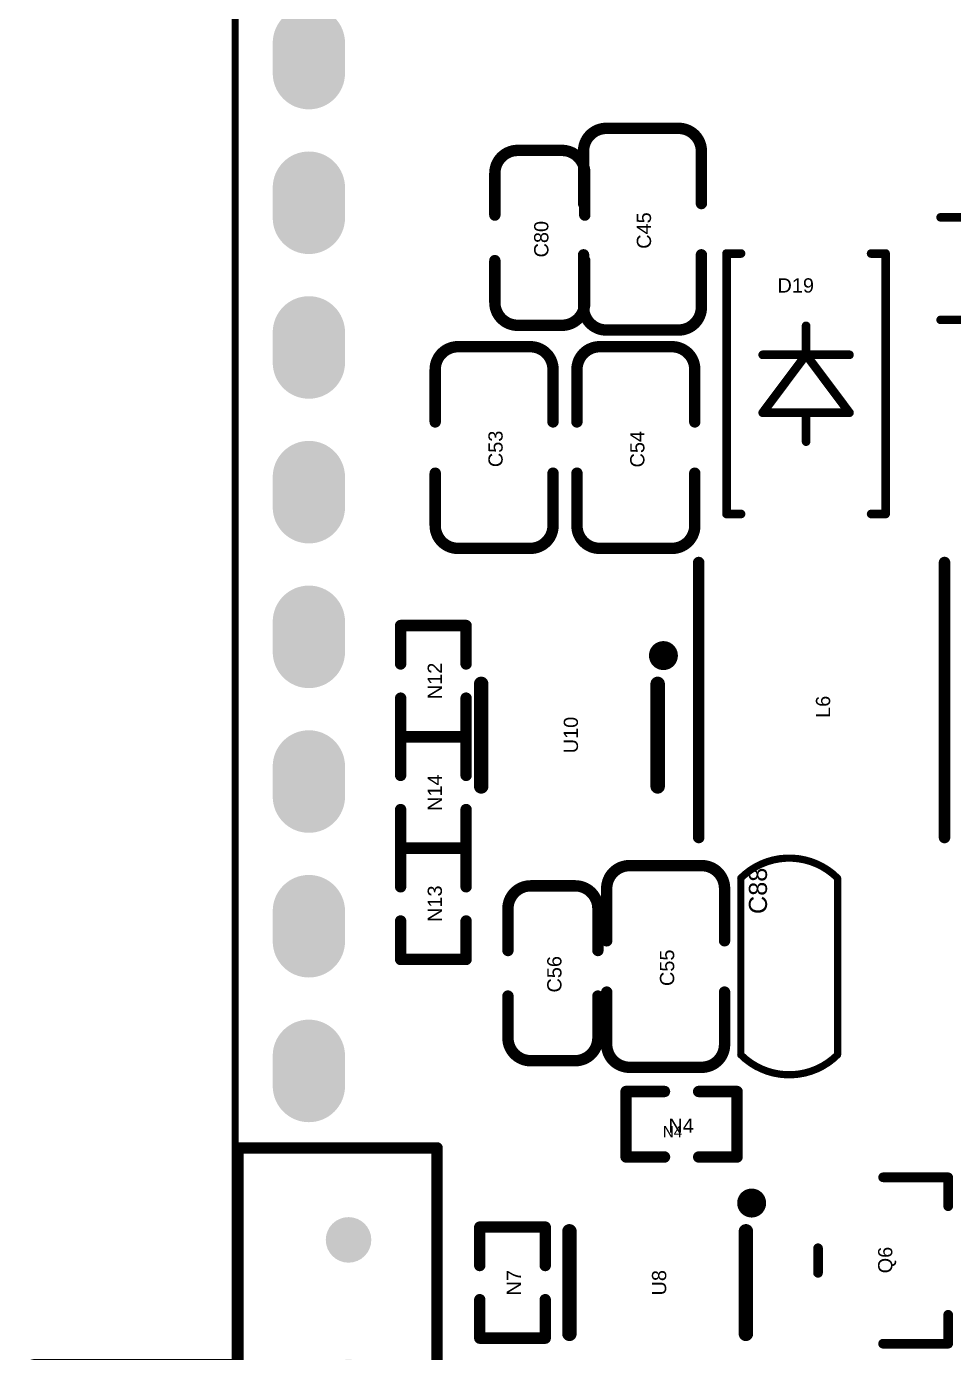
# Model space of a CAD drawing. Header units: millimetres. Extents: x 1 to 39, y 6 to 117.
# Drawn here: x 1.15 to 17.44, y 66.15 to 89.43 of the extents above; entities that cross this region are included whole.
import ezdxf

# ---------------------------------------------------------------- set-up
doc = ezdxf.new("R2010")
doc.units = ezdxf.units.MM
for name, color, linetype in [('KeepOutLayer', 6, 'Continuous'), ('MultiLayer', 9, 'Continuous'), ('PadHoleLayer', 156, 'Continuous'), ('TopOverlay', 2, 'Continuous')]:
    doc.layers.add(name, color=color, linetype=linetype)
doc.styles.add('Arial', font='arial.ttf', dxfattribs={"height": 0.2})

# ---------------------------------------------------------------- blocks, each defined once
blk = doc.blocks.new('SOT_23_6_L2_9_W1_6_P0_95_LS2_8_BR_10')
at = {"layer": 'TopOverlay', "const_width": 0.254}
for points in [[(-0.9, 1.55), (0.9, 1.55)], [(-0.9, -1.55), (0.9, -1.55)]]:
    blk.add_lwpolyline(points, dxfattribs=at)
at = {"layer": 'TopOverlay'}
for points, const_width in [([(-0.963, 1.55, 1), (-0.836, 1.55, 1)], 0.127), ([(0.837, 1.55, 1), (0.964, 1.55, 1)], 0.127), ([(-0.963, -1.55, 1), (-0.836, -1.55, 1)], 0.127), ([(0.837, -1.55, 1), (0.964, -1.55, 1)], 0.127), ([(1.524, -1.651, 1), (1.27, -1.651, 1)], 0.254), ([(1.206, -1.651, 1), (1.333, -1.651, 1)], 0.127), ([(1.46, -1.651, 1), (1.587, -1.651, 1)], 0.127)]:
    blk.add_lwpolyline(points, format="xyb", close=True, dxfattribs=dict(at, const_width=const_width))
blk = doc.blocks.new('SOT_23_6_L2_9_W1_6_P0_95_LS2_8_BR_18')
at = {"layer": 'TopOverlay', "const_width": 0.254}
for points in [[(-0.9, 1.55), (0.9, 1.55)], [(-0.9, -1.55), (0.9, -1.55)]]:
    blk.add_lwpolyline(points, dxfattribs=at)
at = {"layer": 'TopOverlay'}
for points, const_width in [([(-0.963, 1.55, 1), (-0.836, 1.55, 1)], 0.127), ([(0.837, 1.55, 1), (0.964, 1.55, 1)], 0.127), ([(-0.963, -1.55, 1), (-0.836, -1.55, 1)], 0.127), ([(0.837, -1.55, 1), (0.964, -1.55, 1)], 0.127), ([(1.524, -1.651, 1), (1.27, -1.651, 1)], 0.254), ([(1.206, -1.651, 1), (1.333, -1.651, 1)], 0.127), ([(1.46, -1.651, 1), (1.587, -1.651, 1)], 0.127)]:
    blk.add_lwpolyline(points, format="xyb", close=True, dxfattribs=dict(at, const_width=const_width))
blk = doc.blocks.new('SK3_3_21')
at = {"layer": 'PadHoleLayer'}
h = blk.add_hatch(color=156, dxfattribs=at)
edge = h.paths.add_edge_path()
edge.add_arc((-2.5, 0), 0.4, 0, 360)
h = blk.add_hatch(color=156, dxfattribs=at)
edge = h.paths.add_edge_path()
edge.add_arc((0, 0), 0.4, 0, 360)
h = blk.add_hatch(color=156, dxfattribs=at)
edge = h.paths.add_edge_path()
edge.add_arc((2.5, 0), 0.4, 0, 360)
at = {"layer": 'TopOverlay'}
for points, const_width in [([(-2.1, 5.53), (-2.1, 1.98)], 0.254), ([(-2.1, 5.53), (0.28, 5.53)], 0.254), ([(0.28, 5.53), (0.28, 1.98)], 0.254), ([(-2.1, 1.98), (0.28, 1.98)], 0.254), ([(-4.267, 1.94), (4.115, 1.94)], 0.2), ([(-4.267, 1.94), (-4.267, -1.556)], 0.2), ([(4.115, 1.94), (4.115, -1.556)], 0.2), ([(-4.267, -1.556), (4.115, -1.556)], 0.2)]:
    blk.add_lwpolyline(points, dxfattribs=dict(at, const_width=const_width))
for points, const_width in [([(-2.164, 5.53, 1), (-2.037, 5.53, 1)], 0.127), ([(-2.164, 5.53, 1), (-2.037, 5.53, 1)], 0.127), ([(0.216, 5.53, 1), (0.343, 5.53, 1)], 0.127), ([(0.216, 5.53, 1), (0.343, 5.53, 1)], 0.127), ([(-2.164, 1.98, 1), (-2.037, 1.98, 1)], 0.127), ([(-2.164, 1.98, 1), (-2.037, 1.98, 1)], 0.127), ([(0.216, 1.98, 1), (0.343, 1.98, 1)], 0.127), ([(0.216, 1.98, 1), (0.343, 1.98, 1)], 0.127), ([(-4.317, 1.94, 1), (-4.217, 1.94, 1)], 0.1), ([(-4.317, 1.94, 1), (-4.217, 1.94, 1)], 0.1), ([(4.065, 1.94, 1), (4.165, 1.94, 1)], 0.1), ([(4.065, 1.94, 1), (4.165, 1.94, 1)], 0.1), ([(-4.317, -1.556, 1), (-4.217, -1.556, 1)], 0.1), ([(-4.317, -1.556, 1), (-4.217, -1.556, 1)], 0.1), ([(4.065, -1.556, 1), (4.165, -1.556, 1)], 0.1), ([(4.065, -1.556, 1), (4.165, -1.556, 1)], 0.1)]:
    blk.add_lwpolyline(points, format="xyb", close=True, dxfattribs=dict(at, const_width=const_width))
blk = doc.blocks.new('SOT_23___GDS_68')
at = {"layer": 'TopOverlay', "const_width": 0.17}
for points in [[(-0.95, 1.143), (-1.458, 1.143)], [(-1.458, 0), (-1.458, 1.143)], [(1.463, 1.143), (0.955, 1.143)], [(1.463, 0), (1.463, 1.143)], [(0.218, -1.143), (-0.213, -1.143)]]:
    blk.add_lwpolyline(points, dxfattribs=at)
at = {"layer": 'TopOverlay', "const_width": 0.085}
for points in [[(-1.501, 1.143, 1), (-1.416, 1.143, 1)], [(-1.501, 1.143, 1), (-1.416, 1.143, 1)], [(-0.993, 1.143, 1), (-0.908, 1.143, 1)], [(0.912, 1.143, 1), (0.997, 1.143, 1)], [(1.42, 1.143, 1), (1.505, 1.143, 1)], [(1.42, 1.143, 1), (1.505, 1.143, 1)], [(-1.501, 0, 1), (-1.416, 0, 1)], [(1.42, 0, 1), (1.505, 0, 1)], [(-0.256, -1.143, 1), (-0.171, -1.143, 1)], [(0.176, -1.143, 1), (0.261, -1.143, 1)]]:
    blk.add_lwpolyline(points, format="xyb", close=True, dxfattribs=at)
blk = doc.blocks.new('16PIN_2_54_74')
at = {"layer": 'MultiLayer'}
h = blk.add_hatch(color=9, dxfattribs=at)
edge = h.paths.add_edge_path()
edge.add_arc((-0.265, 0), 0.635, 90, 270)
edge.add_line((-0.265, -0.635), (0.265, -0.635))
edge.add_arc((0.265, 0), 0.635, 270, 450)
edge.add_line((0.265, 0.635), (-0.265, 0.635))
h = blk.add_hatch(color=9, dxfattribs=at)
edge = h.paths.add_edge_path()
edge.add_arc((2.275, 0), 0.635, 90, 270)
edge.add_line((2.275, -0.635), (2.805, -0.635))
edge.add_arc((2.805, 0), 0.635, 270, 450)
edge.add_line((2.805, 0.635), (2.275, 0.635))
h = blk.add_hatch(color=9, dxfattribs=at)
edge = h.paths.add_edge_path()
edge.add_arc((4.815, 0), 0.635, 90, 270)
edge.add_line((4.815, -0.635), (5.345, -0.635))
edge.add_arc((5.345, 0), 0.635, 270, 450)
edge.add_line((5.345, 0.635), (4.815, 0.635))
h = blk.add_hatch(color=9, dxfattribs=at)
edge = h.paths.add_edge_path()
edge.add_arc((7.355, 0), 0.635, 90, 270)
edge.add_line((7.355, -0.635), (7.885, -0.635))
edge.add_arc((7.885, 0), 0.635, 270, 450)
edge.add_line((7.885, 0.635), (7.355, 0.635))
h = blk.add_hatch(color=9, dxfattribs=at)
edge = h.paths.add_edge_path()
edge.add_arc((9.895, 0), 0.635, 90, 270)
edge.add_line((9.895, -0.635), (10.425, -0.635))
edge.add_arc((10.425, 0), 0.635, 270, 450)
edge.add_line((10.425, 0.635), (9.895, 0.635))
h = blk.add_hatch(color=9, dxfattribs=at)
edge = h.paths.add_edge_path()
edge.add_arc((12.435, 0), 0.635, 90, 270)
edge.add_line((12.435, -0.635), (12.965, -0.635))
edge.add_arc((12.965, 0), 0.635, 270, 450)
edge.add_line((12.965, 0.635), (12.435, 0.635))
h = blk.add_hatch(color=9, dxfattribs=at)
edge = h.paths.add_edge_path()
edge.add_arc((14.975, 0), 0.635, 90, 270)
edge.add_line((14.975, -0.635), (15.505, -0.635))
edge.add_arc((15.505, 0), 0.635, 270, 450)
edge.add_line((15.505, 0.635), (14.975, 0.635))
h = blk.add_hatch(color=9, dxfattribs=at)
edge = h.paths.add_edge_path()
edge.add_arc((17.515, 0), 0.635, 90, 270)
edge.add_line((17.515, -0.635), (18.045, -0.635))
edge.add_arc((18.045, 0), 0.635, 270, 450)
edge.add_line((18.045, 0.635), (17.515, 0.635))
at = {"layer": 'PadHoleLayer'}
h = blk.add_hatch(color=156, dxfattribs=at)
edge = h.paths.add_edge_path()
edge.add_arc((0, 0), 0.45, 0, 360)
h = blk.add_hatch(color=156, dxfattribs=at)
edge = h.paths.add_edge_path()
edge.add_arc((2.54, 0), 0.45, 0, 360)
h = blk.add_hatch(color=156, dxfattribs=at)
edge = h.paths.add_edge_path()
edge.add_arc((5.08, 0), 0.45, 0, 360)
h = blk.add_hatch(color=156, dxfattribs=at)
edge = h.paths.add_edge_path()
edge.add_arc((7.62, 0), 0.45, 0, 360)
h = blk.add_hatch(color=156, dxfattribs=at)
edge = h.paths.add_edge_path()
edge.add_arc((10.16, 0), 0.45, 0, 360)
h = blk.add_hatch(color=156, dxfattribs=at)
edge = h.paths.add_edge_path()
edge.add_arc((12.7, 0), 0.45, 0, 360)
h = blk.add_hatch(color=156, dxfattribs=at)
edge = h.paths.add_edge_path()
edge.add_arc((15.24, 0), 0.45, 0, 360)
h = blk.add_hatch(color=156, dxfattribs=at)
edge = h.paths.add_edge_path()
edge.add_arc((17.78, 0), 0.45, 0, 360)
blk = doc.blocks.new('LC_0402_R_78')
at = {"layer": 'TopOverlay', "const_width": 0.2}
for points in [[(-0.3, 0.575), (-0.975, 0.575)], [(-0.975, -0.575), (-0.975, 0.575)], [(0.975, 0.575), (0.3, 0.575)], [(0.975, -0.575), (0.975, 0.575)], [(-0.3, -0.575), (-0.975, -0.575)], [(0.975, -0.575), (0.3, -0.575)]]:
    blk.add_lwpolyline(points, dxfattribs=at)
at = {"layer": 'TopOverlay', "const_width": 0.1}
for points in [[(-1.025, 0.575, 1), (-0.925, 0.575, 1)], [(-1.025, 0.575, 1), (-0.925, 0.575, 1)], [(-0.35, 0.575, 1), (-0.25, 0.575, 1)], [(0.25, 0.575, 1), (0.35, 0.575, 1)], [(0.925, 0.575, 1), (1.025, 0.575, 1)], [(0.925, 0.575, 1), (1.025, 0.575, 1)], [(-1.025, -0.575, 1), (-0.925, -0.575, 1)], [(-1.025, -0.575, 1), (-0.925, -0.575, 1)], [(-0.35, -0.575, 1), (-0.25, -0.575, 1)], [(0.25, -0.575, 1), (0.35, -0.575, 1)], [(0.925, -0.575, 1), (1.025, -0.575, 1)], [(0.925, -0.575, 1), (1.025, -0.575, 1)]]:
    blk.add_lwpolyline(points, format="xyb", close=True, dxfattribs=at)
blk = doc.blocks.new('LC_0402_R_81')
at = {"layer": 'TopOverlay', "const_width": 0.2}
for points in [[(-0.3, 0.575), (-0.975, 0.575)], [(-0.975, 0.575), (-0.975, -0.575)], [(0.975, 0.575), (0.3, 0.575)], [(0.975, 0.575), (0.975, -0.575)], [(-0.3, -0.575), (-0.975, -0.575)], [(0.975, -0.575), (0.3, -0.575)]]:
    blk.add_lwpolyline(points, dxfattribs=at)
at = {"layer": 'TopOverlay', "const_width": 0.1}
for points in [[(-1.025, 0.575, 1), (-0.925, 0.575, 1)], [(-1.025, 0.575, 1), (-0.925, 0.575, 1)], [(-0.35, 0.575, 1), (-0.25, 0.575, 1)], [(0.25, 0.575, 1), (0.35, 0.575, 1)], [(0.925, 0.575, 1), (1.025, 0.575, 1)], [(0.925, 0.575, 1), (1.025, 0.575, 1)], [(-1.025, -0.575, 1), (-0.925, -0.575, 1)], [(-1.025, -0.575, 1), (-0.925, -0.575, 1)], [(-0.35, -0.575, 1), (-0.25, -0.575, 1)], [(0.25, -0.575, 1), (0.35, -0.575, 1)], [(0.925, -0.575, 1), (1.025, -0.575, 1)], [(0.925, -0.575, 1), (1.025, -0.575, 1)]]:
    blk.add_lwpolyline(points, format="xyb", close=True, dxfattribs=at)
at = {"layer": 'TopOverlay'}
blk.add_text('N4', height=0.2, rotation=180, dxfattribs=at).set_placement((0.33, 0.229))
blk = doc.blocks.new('LC_0402_R_84')
at = {"layer": 'TopOverlay', "const_width": 0.2}
for points in [[(-0.975, 0.575), (-0.3, 0.575)], [(-0.975, 0.575), (-0.975, -0.575)], [(0.3, 0.575), (0.975, 0.575)], [(0.975, 0.575), (0.975, -0.575)], [(-0.975, -0.575), (-0.3, -0.575)], [(0.3, -0.575), (0.975, -0.575)]]:
    blk.add_lwpolyline(points, dxfattribs=at)
at = {"layer": 'TopOverlay', "const_width": 0.1}
for points in [[(-1.025, 0.575, 1), (-0.925, 0.575, 1)], [(-1.025, 0.575, 1), (-0.925, 0.575, 1)], [(-0.35, 0.575, 1), (-0.25, 0.575, 1)], [(0.25, 0.575, 1), (0.35, 0.575, 1)], [(0.925, 0.575, 1), (1.025, 0.575, 1)], [(0.925, 0.575, 1), (1.025, 0.575, 1)], [(-1.025, -0.575, 1), (-0.925, -0.575, 1)], [(-1.025, -0.575, 1), (-0.925, -0.575, 1)], [(-0.35, -0.575, 1), (-0.25, -0.575, 1)], [(0.25, -0.575, 1), (0.35, -0.575, 1)], [(0.925, -0.575, 1), (1.025, -0.575, 1)], [(0.925, -0.575, 1), (1.025, -0.575, 1)]]:
    blk.add_lwpolyline(points, format="xyb", close=True, dxfattribs=at)
blk = doc.blocks.new('LC_0402_R_85')
at = {"layer": 'TopOverlay', "const_width": 0.2}
for points in [[(-0.3, 0.575), (-0.975, 0.575)], [(-0.975, -0.575), (-0.975, 0.575)], [(0.975, 0.575), (0.3, 0.575)], [(0.975, -0.575), (0.975, 0.575)], [(-0.3, -0.575), (-0.975, -0.575)], [(0.975, -0.575), (0.3, -0.575)]]:
    blk.add_lwpolyline(points, dxfattribs=at)
at = {"layer": 'TopOverlay', "const_width": 0.1}
for points in [[(-1.025, 0.575, 1), (-0.925, 0.575, 1)], [(-1.025, 0.575, 1), (-0.925, 0.575, 1)], [(-0.35, 0.575, 1), (-0.25, 0.575, 1)], [(0.25, 0.575, 1), (0.35, 0.575, 1)], [(0.925, 0.575, 1), (1.025, 0.575, 1)], [(0.925, 0.575, 1), (1.025, 0.575, 1)], [(-1.025, -0.575, 1), (-0.925, -0.575, 1)], [(-1.025, -0.575, 1), (-0.925, -0.575, 1)], [(-0.35, -0.575, 1), (-0.25, -0.575, 1)], [(0.25, -0.575, 1), (0.35, -0.575, 1)], [(0.925, -0.575, 1), (1.025, -0.575, 1)], [(0.925, -0.575, 1), (1.025, -0.575, 1)]]:
    blk.add_lwpolyline(points, format="xyb", close=True, dxfattribs=at)
blk = doc.blocks.new('LC_0402_R_86')
at = {"layer": 'TopOverlay', "const_width": 0.2}
for points in [[(-0.975, 0.575), (-0.3, 0.575)], [(-0.975, 0.575), (-0.975, -0.575)], [(0.3, 0.575), (0.975, 0.575)], [(0.975, 0.575), (0.975, -0.575)], [(-0.975, -0.575), (-0.3, -0.575)], [(0.3, -0.575), (0.975, -0.575)]]:
    blk.add_lwpolyline(points, dxfattribs=at)
at = {"layer": 'TopOverlay', "const_width": 0.1}
for points in [[(-1.025, 0.575, 1), (-0.925, 0.575, 1)], [(-1.025, 0.575, 1), (-0.925, 0.575, 1)], [(-0.35, 0.575, 1), (-0.25, 0.575, 1)], [(0.25, 0.575, 1), (0.35, 0.575, 1)], [(0.925, 0.575, 1), (1.025, 0.575, 1)], [(0.925, 0.575, 1), (1.025, 0.575, 1)], [(-1.025, -0.575, 1), (-0.925, -0.575, 1)], [(-1.025, -0.575, 1), (-0.925, -0.575, 1)], [(-0.35, -0.575, 1), (-0.25, -0.575, 1)], [(0.25, -0.575, 1), (0.35, -0.575, 1)], [(0.925, -0.575, 1), (1.025, -0.575, 1)], [(0.925, -0.575, 1), (1.025, -0.575, 1)]]:
    blk.add_lwpolyline(points, format="xyb", close=True, dxfattribs=at)
blk = doc.blocks.new('IND_SMD_L3_0_W3_0_SWPA3010S_93')
at = {"layer": 'TopOverlay', "const_width": 0.2032}
for points in [[(2.286, 2.159), (-2.54, 2.159)], [(2.286, -2.159), (-2.54, -2.159)]]:
    blk.add_lwpolyline(points, dxfattribs=at)
at = {"layer": 'TopOverlay', "const_width": 0.1016}
for points in [[(-2.5908, 2.159, 1), (-2.4892, 2.159, 1)], [(2.2352, 2.159, 1), (2.3368, 2.159, 1)], [(-2.5908, -2.159, 1), (-2.4892, -2.159, 1)], [(2.2352, -2.159, 1), (2.3368, -2.159, 1)]]:
    blk.add_lwpolyline(points, format="xyb", close=True, dxfattribs=at)
blk = doc.blocks.new('SDO123_108')
at = {"layer": 'TopOverlay', "const_width": 0.15}
for points in [[(-1.4, 0.9), (1.4, 0.9)], [(-0.254, 0.635), (0.254, 0.127)], [(-0.254, -0.254), (-0.254, 0.635)], [(0.381, -0.635), (0.381, 0.635)], [(-0.762, 0), (0.762, 0)], [(-0.254, -0.635), (0.254, -0.127)], [(-0.254, -0.635), (-0.254, -0.254)], [(-1.4, -0.9), (1.4, -0.9)]]:
    blk.add_lwpolyline(points, dxfattribs=at)
at = {"layer": 'TopOverlay', "const_width": 0.075}
for points in [[(-1.438, 0.9, 1), (-1.363, 0.9, 1)], [(1.362, 0.9, 1), (1.438, 0.9, 1)], [(-0.292, 0.635, 1), (-0.216, 0.635, 1)], [(-0.292, 0.635, 1), (-0.216, 0.635, 1)], [(0.343, 0.635, 1), (0.419, 0.635, 1)], [(-0.8, 0, 1), (-0.724, 0, 1)], [(0.216, 0.127, 1), (0.291, 0.127, 1)], [(0.724, 0, 1), (0.8, 0, 1)], [(-0.292, -0.254, 1), (-0.216, -0.254, 1)], [(-0.292, -0.254, 1), (-0.216, -0.254, 1)], [(0.216, -0.127, 1), (0.291, -0.127, 1)], [(-0.292, -0.635, 1), (-0.216, -0.635, 1)], [(-0.292, -0.635, 1), (-0.216, -0.635, 1)], [(0.343, -0.635, 1), (0.419, -0.635, 1)], [(-1.438, -0.9, 1), (-1.363, -0.9, 1)], [(1.362, -0.9, 1), (1.438, -0.9, 1)]]:
    blk.add_lwpolyline(points, format="xyb", close=True, dxfattribs=at)
blk = doc.blocks.new('DO_214AC_109')
at = {"layer": 'TopOverlay', "const_width": 0.1524}
for points in [[(-2.286, 1.397), (2.286, 1.397)], [(-2.286, 1.397), (-2.286, 1.143)], [(2.286, 1.397), (2.286, 1.143)], [(-0.508, 0.762), (-0.508, -0.762)], [(-0.508, 0.762), (0.508, 0)], [(0.508, 0.762), (0.508, -0.762)], [(-1.016, 0), (-0.508, 0)], [(0.508, 0), (-0.508, -0.762)], [(0.508, 0), (1.016, 0)], [(-2.286, -1.143), (-2.286, -1.397)], [(2.286, -1.143), (2.286, -1.397)], [(-2.286, -1.397), (2.286, -1.397)]]:
    blk.add_lwpolyline(points, dxfattribs=at)
at = {"layer": 'TopOverlay', "const_width": 0.0762}
for points in [[(-2.3241, 1.397, 1), (-2.2479, 1.397, 1)], [(-2.3241, 1.397, 1), (-2.2479, 1.397, 1)], [(2.2479, 1.397, 1), (2.3241, 1.397, 1)], [(2.2479, 1.397, 1), (2.3241, 1.397, 1)], [(-2.3241, 1.143, 1), (-2.2479, 1.143, 1)], [(2.2479, 1.143, 1), (2.3241, 1.143, 1)], [(-0.5461, 0.762, 1), (-0.4699, 0.762, 1)], [(-0.5461, 0.762, 1), (-0.4699, 0.762, 1)], [(0.4699, 0.762, 1), (0.5461, 0.762, 1)], [(-1.0541, 0, 1), (-0.9779, 0, 1)], [(-0.5461, 0, 1), (-0.4699, 0, 1)], [(0.4699, 0, 1), (0.5461, 0, 1)], [(0.4699, 0, 1), (0.5461, 0, 1)], [(0.4699, 0, 1), (0.5461, 0, 1)], [(0.9779, 0, 1), (1.0541, 0, 1)], [(-0.5461, -0.762, 1), (-0.4699, -0.762, 1)], [(-0.5461, -0.762, 1), (-0.4699, -0.762, 1)], [(0.4699, -0.762, 1), (0.5461, -0.762, 1)], [(-2.3241, -1.143, 1), (-2.2479, -1.143, 1)], [(2.2479, -1.143, 1), (2.3241, -1.143, 1)], [(-2.3241, -1.397, 1), (-2.2479, -1.397, 1)], [(-2.3241, -1.397, 1), (-2.2479, -1.397, 1)], [(2.2479, -1.397, 1), (2.3241, -1.397, 1)], [(2.2479, -1.397, 1), (2.3241, -1.397, 1)]]:
    blk.add_lwpolyline(points, format="xyb", close=True, dxfattribs=at)
blk = doc.blocks.new('C0805_128')
at = {"layer": 'TopOverlay', "const_width": 0.127}
for points in [[(-1.55, -0.85, -0.414214), (-1.55, 0.85)], [(1.55, 0.85, -0.414214), (1.55, -0.85)]]:
    blk.add_lwpolyline(points, format="xyb", dxfattribs=at)
for points in [[(1.55, 0.85), (-1.55, 0.85)], [(1.55, -0.85), (-1.55, -0.85)]]:
    blk.add_lwpolyline(points, dxfattribs=at)
at = {"layer": 'TopOverlay', "const_width": 0.0635}
for points in [[(-1.582, 0.85, 1), (-1.518, 0.85, 1)], [(-1.582, 0.85, 1), (-1.518, 0.85, 1)], [(1.518, 0.85, 1), (1.582, 0.85, 1)], [(1.518, 0.85, 1), (1.582, 0.85, 1)], [(-1.582, -0.85, 1), (-1.518, -0.85, 1)], [(-1.582, -0.85, 1), (-1.518, -0.85, 1)], [(1.518, -0.85, 1), (1.582, -0.85, 1)], [(1.518, -0.85, 1), (1.582, -0.85, 1)]]:
    blk.add_lwpolyline(points, format="xyb", close=True, dxfattribs=at)
blk = doc.blocks.new('LC_0603_C_129')
at = {"layer": 'TopOverlay', "const_width": 0.2}
for points in [[(-1.535, 0.39, -0.414214), (-1.135, 0.79)], [(1.135, 0.79, -0.413192), (1.535, 0.39)], [(-1.135, -0.79, -0.414214), (-1.535, -0.39)], [(1.535, -0.39, -0.413192), (1.135, -0.79)]]:
    blk.add_lwpolyline(points, format="xyb", dxfattribs=at)
for points in [[(-1.135, 0.79), (-0.4, 0.79)], [(0.4, 0.79), (1.135, 0.79)], [(-1.535, 0.39), (-1.535, -0.39)], [(1.535, 0.39), (1.535, -0.39)], [(-1.135, -0.79), (-0.4, -0.79)], [(0.4, -0.79), (1.135, -0.79)]]:
    blk.add_lwpolyline(points, dxfattribs=at)
at = {"layer": 'TopOverlay', "const_width": 0.1}
for points in [[(-1.185, 0.79, 1), (-1.085, 0.79, 1)], [(-1.185, 0.79, 1), (-1.085, 0.79, 1)], [(-0.45, 0.79, 1), (-0.35, 0.79, 1)], [(0.35, 0.79, 1), (0.45, 0.79, 1)], [(1.085, 0.79, 1), (1.185, 0.79, 1)], [(1.085, 0.79, 1), (1.185, 0.79, 1)], [(-1.585, 0.39, 1), (-1.485, 0.39, 1)], [(-1.585, 0.39, 1), (-1.485, 0.39, 1)], [(1.485, 0.39, 1), (1.585, 0.39, 1)], [(1.485, 0.39, 1), (1.585, 0.39, 1)], [(-1.585, -0.39, 1), (-1.485, -0.39, 1)], [(-1.585, -0.39, 1), (-1.485, -0.39, 1)], [(1.485, -0.39, 1), (1.585, -0.39, 1)], [(1.485, -0.39, 1), (1.585, -0.39, 1)], [(-1.185, -0.79, 1), (-1.085, -0.79, 1)], [(-1.185, -0.79, 1), (-1.085, -0.79, 1)], [(-0.45, -0.79, 1), (-0.35, -0.79, 1)], [(0.35, -0.79, 1), (0.45, -0.79, 1)], [(1.085, -0.79, 1), (1.185, -0.79, 1)], [(1.085, -0.79, 1), (1.185, -0.79, 1)]]:
    blk.add_lwpolyline(points, format="xyb", close=True, dxfattribs=at)
blk = doc.blocks.new('LC_0603_C_141')
at = {"layer": 'TopOverlay', "const_width": 0.2}
for points in [[(-1.535, 0.39, -0.414214), (-1.135, 0.79)], [(1.135, 0.79, -0.413192), (1.535, 0.39)], [(-1.135, -0.79, -0.414214), (-1.535, -0.39)], [(1.535, -0.39, -0.413192), (1.135, -0.79)]]:
    blk.add_lwpolyline(points, format="xyb", dxfattribs=at)
for points in [[(-0.4, 0.79), (-1.135, 0.79)], [(1.135, 0.79), (0.4, 0.79)], [(-1.535, -0.39), (-1.535, 0.39)], [(1.535, -0.39), (1.535, 0.39)], [(-0.4, -0.79), (-1.135, -0.79)], [(1.135, -0.79), (0.4, -0.79)]]:
    blk.add_lwpolyline(points, dxfattribs=at)
at = {"layer": 'TopOverlay', "const_width": 0.1}
for points in [[(-1.185, 0.79, 1), (-1.085, 0.79, 1)], [(-1.185, 0.79, 1), (-1.085, 0.79, 1)], [(-0.45, 0.79, 1), (-0.35, 0.79, 1)], [(0.35, 0.79, 1), (0.45, 0.79, 1)], [(1.085, 0.79, 1), (1.185, 0.79, 1)], [(1.085, 0.79, 1), (1.185, 0.79, 1)], [(-1.585, 0.39, 1), (-1.485, 0.39, 1)], [(-1.585, 0.39, 1), (-1.485, 0.39, 1)], [(1.485, 0.39, 1), (1.585, 0.39, 1)], [(1.485, 0.39, 1), (1.585, 0.39, 1)], [(-1.585, -0.39, 1), (-1.485, -0.39, 1)], [(-1.585, -0.39, 1), (-1.485, -0.39, 1)], [(1.485, -0.39, 1), (1.585, -0.39, 1)], [(1.485, -0.39, 1), (1.585, -0.39, 1)], [(-1.185, -0.79, 1), (-1.085, -0.79, 1)], [(-1.185, -0.79, 1), (-1.085, -0.79, 1)], [(-0.45, -0.79, 1), (-0.35, -0.79, 1)], [(0.35, -0.79, 1), (0.45, -0.79, 1)], [(1.085, -0.79, 1), (1.185, -0.79, 1)], [(1.085, -0.79, 1), (1.185, -0.79, 1)]]:
    blk.add_lwpolyline(points, format="xyb", close=True, dxfattribs=at)
blk = doc.blocks.new('LC_0805_C_142')
at = {"layer": 'TopOverlay', "const_width": 0.2}
for points in [[(-1.77, 0.635, -0.414214), (-1.37, 1.035)], [(1.37, 1.035, -0.414214), (1.77, 0.635)], [(-1.37, -1.035, -0.413192), (-1.77, -0.635)], [(1.77, -0.635, -0.414214), (1.37, -1.035)]]:
    blk.add_lwpolyline(points, format="xyb", dxfattribs=at)
for points in [[(-0.45, 1.035), (-1.37, 1.035)], [(1.37, 1.035), (0.45, 1.035)], [(-1.77, -0.635), (-1.77, 0.635)], [(1.77, -0.635), (1.77, 0.635)], [(-1.37, -1.035), (-0.45, -1.035)], [(1.37, -1.035), (0.45, -1.035)]]:
    blk.add_lwpolyline(points, dxfattribs=at)
at = {"layer": 'TopOverlay', "const_width": 0.1}
for points in [[(-1.42, 1.035, 1), (-1.32, 1.035, 1)], [(-1.42, 1.035, 1), (-1.32, 1.035, 1)], [(-0.5, 1.035, 1), (-0.4, 1.035, 1)], [(0.4, 1.035, 1), (0.5, 1.035, 1)], [(1.32, 1.035, 1), (1.42, 1.035, 1)], [(1.32, 1.035, 1), (1.42, 1.035, 1)], [(-1.82, 0.635, 1), (-1.72, 0.635, 1)], [(-1.82, 0.635, 1), (-1.72, 0.635, 1)], [(1.72, 0.635, 1), (1.82, 0.635, 1)], [(1.72, 0.635, 1), (1.82, 0.635, 1)], [(-1.82, -0.635, 1), (-1.72, -0.635, 1)], [(-1.82, -0.635, 1), (-1.72, -0.635, 1)], [(1.72, -0.635, 1), (1.82, -0.635, 1)], [(1.72, -0.635, 1), (1.82, -0.635, 1)], [(-1.42, -1.035, 1), (-1.32, -1.035, 1)], [(-1.42, -1.035, 1), (-1.32, -1.035, 1)], [(-0.5, -1.035, 1), (-0.4, -1.035, 1)], [(0.4, -1.035, 1), (0.5, -1.035, 1)], [(1.32, -1.035, 1), (1.42, -1.035, 1)], [(1.32, -1.035, 1), (1.42, -1.035, 1)]]:
    blk.add_lwpolyline(points, format="xyb", close=True, dxfattribs=at)
blk = doc.blocks.new('LC_0805_C_143')
at = {"layer": 'TopOverlay', "const_width": 0.2}
for points in [[(-1.77, 0.635, -0.414214), (-1.37, 1.035)], [(1.37, 1.035, -0.414214), (1.77, 0.635)], [(-1.37, -1.035, -0.413192), (-1.77, -0.635)], [(1.77, -0.635, -0.414214), (1.37, -1.035)]]:
    blk.add_lwpolyline(points, format="xyb", dxfattribs=at)
for points in [[(-0.45, 1.035), (-1.37, 1.035)], [(1.37, 1.035), (0.45, 1.035)], [(-1.77, -0.635), (-1.77, 0.635)], [(1.77, -0.635), (1.77, 0.635)], [(-1.37, -1.035), (-0.45, -1.035)], [(1.37, -1.035), (0.45, -1.035)]]:
    blk.add_lwpolyline(points, dxfattribs=at)
at = {"layer": 'TopOverlay', "const_width": 0.1}
for points in [[(-1.42, 1.035, 1), (-1.32, 1.035, 1)], [(-1.42, 1.035, 1), (-1.32, 1.035, 1)], [(-0.5, 1.035, 1), (-0.4, 1.035, 1)], [(0.4, 1.035, 1), (0.5, 1.035, 1)], [(1.32, 1.035, 1), (1.42, 1.035, 1)], [(1.32, 1.035, 1), (1.42, 1.035, 1)], [(-1.82, 0.635, 1), (-1.72, 0.635, 1)], [(-1.82, 0.635, 1), (-1.72, 0.635, 1)], [(1.72, 0.635, 1), (1.82, 0.635, 1)], [(1.72, 0.635, 1), (1.82, 0.635, 1)], [(-1.82, -0.635, 1), (-1.72, -0.635, 1)], [(-1.82, -0.635, 1), (-1.72, -0.635, 1)], [(1.72, -0.635, 1), (1.82, -0.635, 1)], [(1.72, -0.635, 1), (1.82, -0.635, 1)], [(-1.42, -1.035, 1), (-1.32, -1.035, 1)], [(-1.42, -1.035, 1), (-1.32, -1.035, 1)], [(-0.5, -1.035, 1), (-0.4, -1.035, 1)], [(0.4, -1.035, 1), (0.5, -1.035, 1)], [(1.32, -1.035, 1), (1.42, -1.035, 1)], [(1.32, -1.035, 1), (1.42, -1.035, 1)]]:
    blk.add_lwpolyline(points, format="xyb", close=True, dxfattribs=at)
blk = doc.blocks.new('LC_0805_C_144')
at = {"layer": 'TopOverlay', "const_width": 0.2}
for points in [[(-1.77, 0.635, -0.414214), (-1.37, 1.035)], [(1.37, 1.035, -0.414214), (1.77, 0.635)], [(-1.37, -1.035, -0.413192), (-1.77, -0.635)], [(1.77, -0.635, -0.414214), (1.37, -1.035)]]:
    blk.add_lwpolyline(points, format="xyb", dxfattribs=at)
for points in [[(-0.45, 1.035), (-1.37, 1.035)], [(1.37, 1.035), (0.45, 1.035)], [(-1.77, -0.635), (-1.77, 0.635)], [(1.77, -0.635), (1.77, 0.635)], [(-1.37, -1.035), (-0.45, -1.035)], [(1.37, -1.035), (0.45, -1.035)]]:
    blk.add_lwpolyline(points, dxfattribs=at)
at = {"layer": 'TopOverlay', "const_width": 0.1}
for points in [[(-1.42, 1.035, 1), (-1.32, 1.035, 1)], [(-1.42, 1.035, 1), (-1.32, 1.035, 1)], [(-0.5, 1.035, 1), (-0.4, 1.035, 1)], [(0.4, 1.035, 1), (0.5, 1.035, 1)], [(1.32, 1.035, 1), (1.42, 1.035, 1)], [(1.32, 1.035, 1), (1.42, 1.035, 1)], [(-1.82, 0.635, 1), (-1.72, 0.635, 1)], [(-1.82, 0.635, 1), (-1.72, 0.635, 1)], [(1.72, 0.635, 1), (1.82, 0.635, 1)], [(1.72, 0.635, 1), (1.82, 0.635, 1)], [(-1.82, -0.635, 1), (-1.72, -0.635, 1)], [(-1.82, -0.635, 1), (-1.72, -0.635, 1)], [(1.72, -0.635, 1), (1.82, -0.635, 1)], [(1.72, -0.635, 1), (1.82, -0.635, 1)], [(-1.42, -1.035, 1), (-1.32, -1.035, 1)], [(-1.42, -1.035, 1), (-1.32, -1.035, 1)], [(-0.5, -1.035, 1), (-0.4, -1.035, 1)], [(0.4, -1.035, 1), (0.5, -1.035, 1)], [(1.32, -1.035, 1), (1.42, -1.035, 1)], [(1.32, -1.035, 1), (1.42, -1.035, 1)]]:
    blk.add_lwpolyline(points, format="xyb", close=True, dxfattribs=at)
blk = doc.blocks.new('LC_0805_C_153')
at = {"layer": 'TopOverlay', "const_width": 0.2}
for points in [[(-1.77, 0.635, -0.414214), (-1.37, 1.035)], [(1.37, 1.035, -0.414214), (1.77, 0.635)], [(-1.37, -1.035, -0.413192), (-1.77, -0.635)], [(1.77, -0.635, -0.414214), (1.37, -1.035)]]:
    blk.add_lwpolyline(points, format="xyb", dxfattribs=at)
for points in [[(-1.37, 1.035), (-0.45, 1.035)], [(0.45, 1.035), (1.37, 1.035)], [(-1.77, 0.635), (-1.77, -0.635)], [(1.77, 0.635), (1.77, -0.635)], [(-0.45, -1.035), (-1.37, -1.035)], [(0.45, -1.035), (1.37, -1.035)]]:
    blk.add_lwpolyline(points, dxfattribs=at)
at = {"layer": 'TopOverlay', "const_width": 0.1}
for points in [[(-1.42, 1.035, 1), (-1.32, 1.035, 1)], [(-1.42, 1.035, 1), (-1.32, 1.035, 1)], [(-0.5, 1.035, 1), (-0.4, 1.035, 1)], [(0.4, 1.035, 1), (0.5, 1.035, 1)], [(1.32, 1.035, 1), (1.42, 1.035, 1)], [(1.32, 1.035, 1), (1.42, 1.035, 1)], [(-1.82, 0.635, 1), (-1.72, 0.635, 1)], [(-1.82, 0.635, 1), (-1.72, 0.635, 1)], [(1.72, 0.635, 1), (1.82, 0.635, 1)], [(1.72, 0.635, 1), (1.82, 0.635, 1)], [(-1.82, -0.635, 1), (-1.72, -0.635, 1)], [(-1.82, -0.635, 1), (-1.72, -0.635, 1)], [(1.72, -0.635, 1), (1.82, -0.635, 1)], [(1.72, -0.635, 1), (1.82, -0.635, 1)], [(-1.42, -1.035, 1), (-1.32, -1.035, 1)], [(-1.42, -1.035, 1), (-1.32, -1.035, 1)], [(-0.5, -1.035, 1), (-0.4, -1.035, 1)], [(0.4, -1.035, 1), (0.5, -1.035, 1)], [(1.32, -1.035, 1), (1.42, -1.035, 1)], [(1.32, -1.035, 1), (1.42, -1.035, 1)]]:
    blk.add_lwpolyline(points, format="xyb", close=True, dxfattribs=at)

msp = doc.modelspace()

# ---------------------------------------------------------------- linework, layer by layer
at = {"layer": 'KeepOutLayer', "const_width": 0.127}
msp.add_lwpolyline([(4.818, 7.947), (4.818, 114.418)], dxfattribs=at)

# ---------------------------------------------------------------- block references
for name, p, rotation in [('16PIN_2_54_74', (6.113, 71.096), 90), ('LC_0805_C_153', (11.973, 85.872), 90), ('LC_0603_C_129', (10.17, 85.72), 90), ('DO_214AC_109', (14.847, 83.159), 90), ('LC_0805_C_144', (9.367, 82.039), 270), ('LC_0805_C_143', (11.857, 82.039), 270), ('IND_SMD_L3_0_W3_0_SWPA3010S_93', (15.12, 77.48), 270), ('LC_0402_R_86', (8.3, 77.94), 90), ('SOT_23_6_L2_9_W1_6_P0_95_LS2_8_BR_18', (10.69, 76.99), 90), ('LC_0402_R_84', (8.3, 75.984), 90), ('LC_0402_R_85', (8.3, 74.028), 270), ('LC_0805_C_142', (12.38, 72.93), 270), ('C0805_128', (14.55, 72.93), 270), ('LC_0603_C_141', (10.4, 72.81), 270), ('LC_0402_R_81', (12.66, 70.16), 180), ('SK3_3_21', (6.81, 65.63), 90), ('SOT_23___GDS_68', (16.2, 67.77), 270), ('SOT_23_6_L2_9_W1_6_P0_95_LS2_8_BR_10', (12.24, 67.38), 90), ('LC_0402_R_78', (9.69, 67.38), 270)]:
    msp.add_blockref(name, p, dxfattribs=dict(rotation=rotation))
msp.add_blockref('SDO123_108', (18.61, 85.18))

# ---------------------------------------------------------------- texts
at = {"layer": 'TopOverlay', "style": 'Arial'}
for s, height, p in [('C45', 0.25, (12.123, 85.528)), ('C80', 0.25, (10.32, 85.376)), ('C53', 0.25, (9.517, 81.695)), ('C54', 0.25, (12.007, 81.689)), ('N12', 0.25, (8.45, 77.622)), ('L6', 0.25, (15.27, 77.293)), ('U10', 0.25, (10.84, 76.672)), ('N14', 0.25, (8.45, 75.66)), ('C88', 0.3175, (14.16, 73.85)), ('N13', 0.25, (8.45, 73.711)), ('C56', 0.25, (10.55, 72.472)), ('C55', 0.25, (12.53, 72.586)), ('Q6', 0.25, (16.362, 67.543)), ('N7', 0.25, (9.84, 67.154)), ('U8', 0.25, (12.39, 67.154))]:
    msp.add_text(s, height=height, rotation=90, dxfattribs=at).set_placement(p)
for s, p in [('D19', (14.345, 84.76)), ('N4', (12.428, 70.01))]:
    msp.add_text(s, height=0.25, dxfattribs=at).set_placement(p)

doc.saveas('drawing.dxf')
